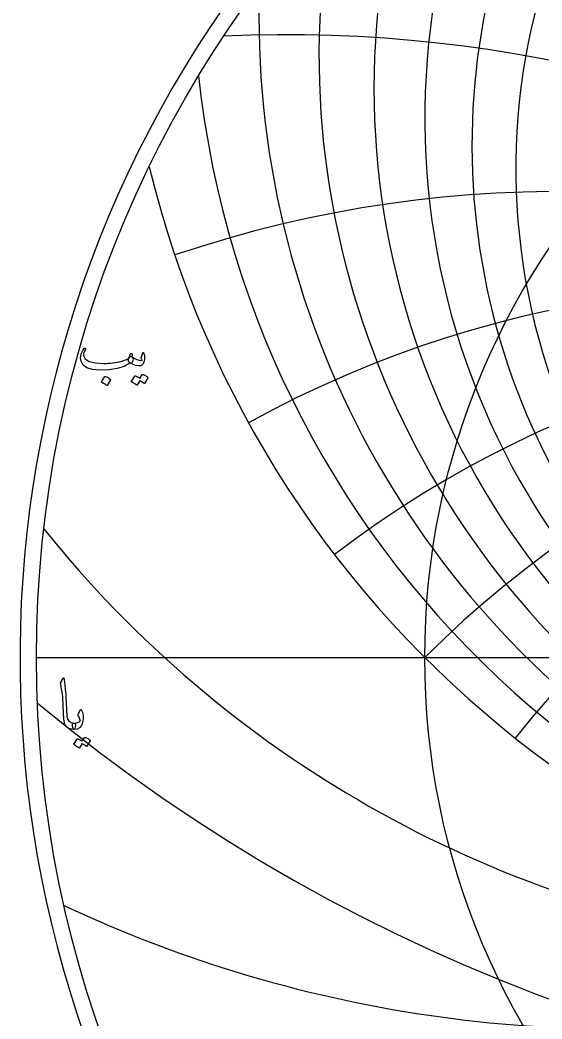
# Model space of a CAD drawing. Header units: millimetres. Extents: x -74 to 74, y -74 to 75.
# Drawn here: x -73.5 to -39.9, y -23.3 to 41.1 of the extents above; entities that cross this region are included whole.
import ezdxf

# ---------------------------------------------------------------- set-up
doc = ezdxf.new("R2010")
doc.units = ezdxf.units.MM
for name, color, linetype in [('CUT_OUTER', 1, 'Continuous'), ('ENGRAVE', 7, 'Continuous'), ('ENGRAVE_FINE', 8, 'Continuous'), ('TEXT', 5, 'Continuous')]:
    doc.layers.add(name, color=color, linetype=linetype)

msp = doc.modelspace()

# ---------------------------------------------------------------- linework, layer by layer
at = {"layer": 'CUT_OUTER'}
msp.add_arc((-0.0002, -0.0002), 73.5074, 145.195103, 87.803182, dxfattribs=at)
at = {"layer": 'ENGRAVE'}
msp.add_lwpolyline([(-72.45, 0), (72.45, 0)], dxfattribs=at)
for radius in [72.45, 47.425]:
    msp.add_circle((0, 0), radius, dxfattribs=at)
for centre, radius, start, end in [((0, 34.7175), 47.425, 146.97731, 33.02269), ((0, 47.425), 67.0691, 193.623472, 346.376528), ((0, -47.425), 67.0691, 45, 135), ((0, -47.425), 67.0691, 45, 135), ((-14.5753, 54.3959), 73.6239, 218.773878, 261.913064), ((-34.8964, 60.4423), 84.381, 244.919203, 279.430551)]:
    msp.add_arc(centre, radius, start, end, dxfattribs=at)
at = {"layer": 'ENGRAVE_FINE'}
for centre, radius, start, end in [((0, 31.4738), 41.5543, 104.568368, 75.431632), ((0, 33.0024), 44.3882, 131.640882, 48.359118), ((0, 36.649), 50.697, 158.934283, 21.065717), ((-79.9298, -47.425), 104.341, 17.146853, 73.284845), ((-79.9298, -47.425), 104.341, 17.146853, 73.284845), ((0, 38.8337), 54.2431, 169.07246, 10.92754), ((0, 41.3173), 58.1113, 178.031366, 1.968634), ((-56.2776, -47.425), 87.5525, 21.864224, 92.68985), ((-56.2776, -47.425), 87.5525, 21.864224, 92.68985), ((0, 44.1568), 62.3615, 186.147532, 353.852468), ((-38.7224, -47.425), 77.4447, 26.898951, 108.68574), ((-38.7224, -47.425), 77.4447, 26.898951, 108.68574), ((-24.4111, -47.425), 71.3734, 32.348066, 118.786424), ((-24.4111, -47.425), 71.3734, 32.348066, 118.786424), ((-11.8261, -47.425), 68.1037, 38.331472, 127.454375), ((-11.8261, -47.425), 68.1037, 38.331472, 127.454375), ((11.8261, -47.425), 68.1037, 52.545625, 141.668528), ((11.8261, -47.425), 68.1037, 52.545625, 141.668528), ((0, 84.2386), 113.3007, 230.287975, 309.712025)]:
    msp.add_arc(centre, radius, start, end, dxfattribs=at)
at = {"layer": 'TEXT'}
for points in [[(-66.3064, 19.3755), (-66.302, 19.3733), (-66.2979, 19.371), (-66.294, 19.3687), (-66.2904, 19.3664), (-66.2869, 19.3638), (-66.283, 19.3607), (-66.2789, 19.357), (-66.2745, 19.3527), (-66.2376, 19.3093), (-66.223, 19.2476), (-66.2307, 19.1676), (-66.2607, 19.0693), (-66.2884, 19.0096), (-66.3167, 18.9722), (-66.3456, 18.9571), (-66.375, 18.9642), (-66.3899, 18.9714), (-66.4024, 18.9745), (-66.4127, 18.9736), (-66.4207, 18.9688), (-66.7955, 18.7637), (-67.2434, 18.6192), (-67.7644, 18.5352), (-68.3585, 18.5117), (-68.839, 18.5529), (-69.2017, 18.6626), (-69.4468, 18.8408), (-69.5742, 19.0876), (-69.5939, 19.2042), (-69.5982, 19.3207), (-69.5871, 19.4372), (-69.5605, 19.5538), (-69.5242, 19.6569), (-69.4794, 19.7514), (-69.426, 19.8374), (-69.364, 19.9148), (-69.3523, 19.9245), (-69.34, 19.9308), (-69.3271, 19.9337), (-69.3137, 19.9331), (-69.3011, 19.9277), (-69.2909, 19.9206), (-69.2829, 19.9117), (-69.2772, 19.9011), (-69.2746, 19.8908), (-69.276, 19.8783), (-69.2814, 19.8634), (-69.2909, 19.8463), (-69.3571, 19.7492), (-69.4006, 19.6543), (-69.4211, 19.5618), (-69.4188, 19.4715), (-69.3103, 19.2453), (-69.0578, 19.083), (-68.6613, 18.9848), (-68.1209, 18.9505), (-67.9725, 18.9528), (-67.8244, 18.9596), (-67.6765, 18.9711), (-67.529, 18.9871), (-67.3826, 19.0076), (-67.2382, 19.0328), (-67.0958, 19.0625), (-66.9554, 19.0968), (-66.8192, 19.1356), (-66.7075, 19.1744), (-66.6204, 19.2133), (-66.5578, 19.2521), (-66.5337, 19.2727), (-66.5115, 19.2978), (-66.4914, 19.3276), (-66.4733, 19.3618), (-66.4563, 19.4001), (-66.4396, 19.4418), (-66.4231, 19.4869), (-66.407, 19.5355), (-66.4007, 19.5504), (-66.391, 19.5629), (-66.3779, 19.5732), (-66.3613, 19.5812), (-66.3436, 19.5855), (-66.327, 19.5846), (-66.3116, 19.5786), (-66.2973, 19.5675), (-66.2859, 19.5521), (-66.279, 19.5332), (-66.2767, 19.5109), (-66.279, 19.4852)], [(-66.4436, 19.0099), (-66.4933, 19.057), (-66.519, 19.1162), (-66.5207, 19.1873), (-66.4984, 19.2704), (-66.4501, 19.345), (-66.4058, 19.3904), (-66.3656, 19.4067), (-66.3293, 19.3938), (-66.1579, 19.2804), (-65.9865, 19.2007), (-65.8151, 19.1547), (-65.6437, 19.1425), (-65.6377, 19.1436), (-65.6335, 19.147), (-65.6309, 19.1527), (-65.63, 19.1607), (-65.6343, 19.1759), (-65.6472, 19.1984), (-65.6686, 19.2284), (-65.6986, 19.2659), (-65.7043, 19.2773), (-65.7077, 19.2887), (-65.7089, 19.3001), (-65.7077, 19.3116), (-65.598, 19.6269), (-65.5929, 19.6389), (-65.5866, 19.6475), (-65.5792, 19.6526), (-65.5706, 19.6543), (-65.5621, 19.6529), (-65.5546, 19.6486), (-65.5483, 19.6415), (-65.5432, 19.6315), (-65.5089, 19.5289), (-65.4884, 19.427), (-65.4815, 19.3256), (-65.4884, 19.2247), (-65.5106, 19.0993), (-65.5409, 18.9973), (-65.5792, 18.9188), (-65.6255, 18.8637), (-65.6606, 18.8334), (-65.6929, 18.8111), (-65.7223, 18.7968), (-65.7489, 18.7905), (-65.902, 18.7871), (-66.0688, 18.8225), (-66.2493, 18.8968), (-66.4436, 19.0099)], [(-68.0386, 18.105), (-68.0329, 18.1107), (-68.0249, 18.1141), (-68.0146, 18.1153), (-68.002, 18.1141), (-67.9132, 18.0781), (-67.8295, 18.0342), (-67.751, 17.9822), (-67.6775, 17.9222), (-67.6704, 17.913), (-67.6673, 17.9039), (-67.6681, 17.8948), (-67.673, 17.8856), (-67.8878, 17.5383), (-67.8958, 17.53), (-67.9061, 17.528), (-67.9186, 17.5323), (-67.9335, 17.5428), (-67.9463, 17.552), (-67.9666, 17.5657), (-67.9943, 17.584), (-68.0295, 17.6068), (-68.0726, 17.6342), (-68.1243, 17.6662), (-68.1846, 17.7028), (-68.2534, 17.7439), (-68.2625, 17.7508), (-68.2671, 17.7576), (-68.2671, 17.7645), (-68.2625, 17.7714)], [(-65.63, 18.233), (-65.6243, 18.2387), (-65.6163, 18.2421), (-65.606, 18.2432), (-65.5935, 18.2421), (-65.5485, 18.2252), (-65.5049, 18.2067), (-65.4628, 18.1864), (-65.4221, 18.1644), (-65.3825, 18.1404), (-65.3438, 18.1141), (-65.306, 18.0856), (-65.269, 18.0547), (-65.2618, 18.0453), (-65.2587, 18.0353), (-65.2596, 18.0247), (-65.2644, 18.0136), (-65.4838, 17.6662), (-65.4898, 17.6617), (-65.4986, 17.6617), (-65.5104, 17.6662), (-65.5249, 17.6754), (-65.5349, 17.6838), (-65.5512, 17.6954), (-65.5738, 17.7101), (-65.6026, 17.7279), (-65.638, 17.7492), (-65.6803, 17.7742), (-65.7294, 17.8029), (-65.7854, 17.8353), (-65.9591, 17.5657), (-65.9671, 17.5574), (-65.9774, 17.5554), (-65.9899, 17.5597), (-66.0048, 17.5703), (-66.0177, 17.5794), (-66.0379, 17.5931), (-66.0656, 17.6114), (-66.1008, 17.6342), (-66.1439, 17.6617), (-66.1956, 17.6937), (-66.2559, 17.7302), (-66.3247, 17.7714), (-66.3319, 17.7782), (-66.335, 17.7851), (-66.3342, 17.7919), (-66.3293, 17.7988), (-66.1053, 18.1324), (-66.0996, 18.1381), (-66.0916, 18.1416), (-66.0814, 18.1427), (-66.0688, 18.1416), (-66.0305, 18.1291), (-65.9934, 18.1147), (-65.9574, 18.0983), (-65.9225, 18.0799), (-65.8888, 18.0597), (-65.8563, 18.0381), (-65.8248, 18.0152), (-65.7946, 17.9907)], [(-70.7248, -1.3415), (-70.716, -1.3278), (-70.7077, -1.3186), (-70.7, -1.314), (-70.6929, -1.314), (-70.682, -1.32), (-70.6723, -1.338), (-70.6637, -1.368), (-70.6563, -1.41), (-70.6186, -1.7514), (-70.5877, -2.067), (-70.5637, -2.3569), (-70.5466, -2.6212), (-70.5356, -2.8471), (-70.5255, -3.0496), (-70.5162, -3.2287), (-70.5078, -3.3844), (-70.5005, -3.5167), (-70.4946, -3.6255), (-70.4902, -3.7109), (-70.4872, -3.7729), (-70.4466, -3.9585), (-70.3569, -4.0951), (-70.2181, -4.1825), (-70.0302, -4.2208), (-69.9779, -4.2345), (-69.9445, -4.2665), (-69.9299, -4.3167), (-69.9342, -4.3853), (-69.9556, -4.4933), (-69.9787, -4.5704), (-70.0036, -4.6167), (-70.0302, -4.6321), (-70.2947, -4.5972), (-70.4895, -4.4927), (-70.6146, -4.3185), (-70.67, -4.0745), (-70.6787, -3.9578), (-70.6866, -3.8409), (-70.6936, -3.7236), (-70.6997, -3.6061), (-70.7053, -3.4882), (-70.7106, -3.3701), (-70.7156, -3.2517), (-70.7203, -3.133), (-70.7288, -2.9067), (-70.7408, -2.7029), (-70.7563, -2.5216), (-70.7751, -2.3629), (-70.7974, -2.2105), (-70.8231, -2.0482), (-70.8522, -1.8758), (-70.8848, -1.6934), (-70.8891, -1.6605), (-70.8882, -1.6305), (-70.8822, -1.6034), (-70.8711, -1.5791)], [(-69.7559, -3.6678), (-69.628, -3.3844), (-69.6091, -3.3533), (-69.5891, -3.3421), (-69.568, -3.351), (-69.5457, -3.3798), (-69.5046, -3.4662), (-69.4726, -3.5564), (-69.4497, -3.6502), (-69.436, -3.7477), (-69.4317, -3.8496), (-69.4372, -3.9563), (-69.4523, -4.0678), (-69.4771, -4.1842), (-69.5528, -4.3802), (-69.6702, -4.5201), (-69.8293, -4.6041), (-70.0302, -4.6321), (-70.0533, -4.6175), (-70.077, -4.5738), (-70.1013, -4.501), (-70.1261, -4.399), (-70.1333, -4.3445), (-70.1318, -4.2996), (-70.1218, -4.2645), (-70.1033, -4.2391), (-70.0884, -4.2293), (-70.0713, -4.2231), (-70.0519, -4.2202), (-70.0302, -4.2208), (-69.9036, -4.2168), (-69.7936, -4.1911), (-69.7002, -4.1436), (-69.6234, -4.0745), (-69.62, -4.0691), (-69.6188, -4.062), (-69.62, -4.0531), (-69.6234, -4.0425), (-69.6414, -3.978), (-69.668, -3.9123), (-69.7031, -3.8454), (-69.7468, -3.7774), (-69.7611, -3.7517), (-69.7674, -3.7249), (-69.7656, -3.6969), (-69.7559, -3.6678)], [(-69.3492, -5.1485), (-69.3435, -5.1428), (-69.3355, -5.1394), (-69.3252, -5.1383), (-69.3126, -5.1394), (-69.2676, -5.1563), (-69.2241, -5.1748), (-69.1819, -5.1951), (-69.1412, -5.2171), (-69.1017, -5.2411), (-69.063, -5.2674), (-69.0251, -5.2959), (-68.9881, -5.3268), (-68.981, -5.3362), (-68.9778, -5.3462), (-68.9787, -5.3568), (-68.9836, -5.3679), (-69.2029, -5.7153), (-69.2089, -5.7198), (-69.2178, -5.7198), (-69.2295, -5.7153), (-69.2441, -5.7061), (-69.2541, -5.6977), (-69.2703, -5.6861), (-69.2929, -5.6714), (-69.3218, -5.6536), (-69.3572, -5.6323), (-69.3995, -5.6073), (-69.4486, -5.5786), (-69.5046, -5.5462), (-69.6782, -5.8158), (-69.6862, -5.8241), (-69.6965, -5.8261), (-69.7091, -5.8218), (-69.7239, -5.8112), (-69.7368, -5.8021), (-69.7571, -5.7884), (-69.7848, -5.7701), (-69.8199, -5.7473), (-69.8631, -5.7198), (-69.9148, -5.6878), (-69.975, -5.6513), (-70.0439, -5.6101), (-70.051, -5.6033), (-70.0541, -5.5964), (-70.0533, -5.5896), (-70.0484, -5.5827), (-69.8245, -5.2491), (-69.8188, -5.2434), (-69.8108, -5.24), (-69.8005, -5.2388), (-69.7879, -5.24), (-69.7497, -5.2524), (-69.7125, -5.2668), (-69.6765, -5.2832), (-69.6417, -5.3017), (-69.608, -5.3218), (-69.5754, -5.3434), (-69.544, -5.3663), (-69.5137, -5.3908)]]:
    msp.add_lwpolyline(points, close=True, dxfattribs=at)

doc.saveas('drawing.dxf')
